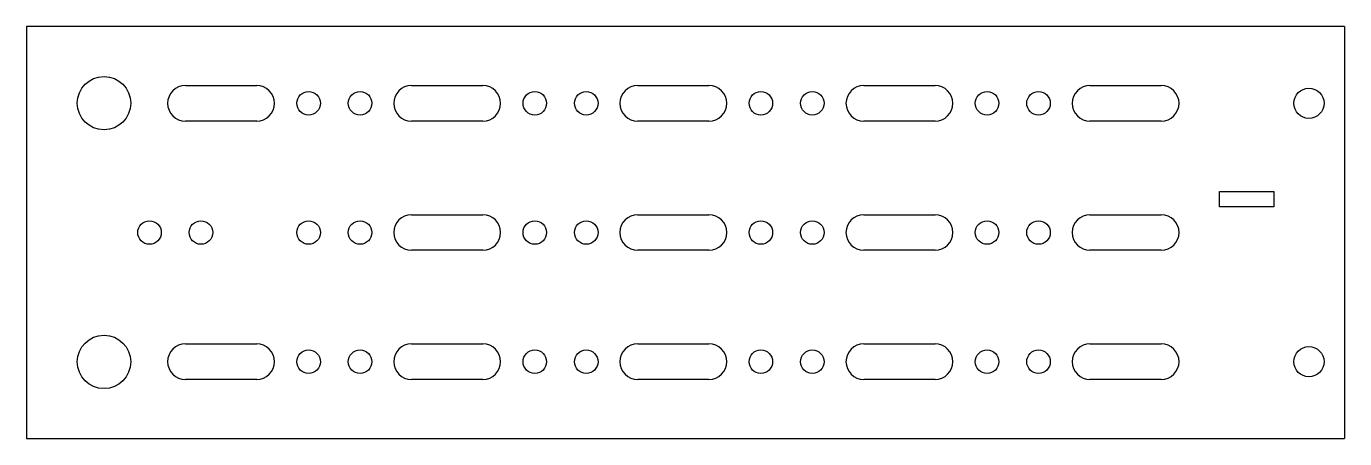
# Model space of a CAD drawing. Header units: inches. Extents: x 13.3 to 31.8, y -2.3 to 3.5.
import ezdxf

# ---------------------------------------------------------------- set-up
doc = ezdxf.new("R2010")
doc.units = ezdxf.units.IN
doc.header["$MEASUREMENT"] = 0

msp = doc.modelspace()

# ---------------------------------------------------------------- linework, layer by layer
at = {"color": 7, "linetype": 'Continuous', "lineweight": 25}
for p, q in [((13.327, 3.512), (13.327, -2.281)), ((31.827, 3.512), (13.327, 3.512)), ((31.827, 3.512), (31.827, -2.281)), ((15.559, 2.681), (16.559, 2.681)), ((18.732, 2.681), (19.732, 2.681)), ((21.906, 2.681), (22.906, 2.681)), ((25.079, 2.681), (26.079, 2.681)), ((28.253, 2.681), (29.253, 2.681)), ((16.559, 2.181), (15.559, 2.181)), ((19.732, 2.181), (18.732, 2.181)), ((22.906, 2.181), (21.906, 2.181)), ((26.079, 2.181), (25.079, 2.181)), ((29.253, 2.181), (28.253, 2.181)), ((30.073, 1.193), (30.831, 1.193)), ((30.073, 0.974), (30.073, 1.193)), ((30.831, 1.193), (30.831, 0.974)), ((30.831, 0.974), (30.073, 0.974)), ((18.732, 0.865), (19.732, 0.865)), ((21.906, 0.865), (22.906, 0.865)), ((25.079, 0.865), (26.079, 0.865)), ((28.253, 0.865), (29.253, 0.865)), ((19.732, 0.365), (18.732, 0.365)), ((22.906, 0.365), (21.906, 0.365)), ((26.079, 0.365), (25.079, 0.365)), ((29.253, 0.365), (28.253, 0.365)), ((15.559, -0.95), (16.559, -0.95)), ((18.732, -0.95), (19.732, -0.95)), ((21.906, -0.95), (22.906, -0.95)), ((25.079, -0.95), (26.079, -0.95)), ((28.253, -0.95), (29.253, -0.95)), ((16.559, -1.45), (15.559, -1.45)), ((19.732, -1.45), (18.732, -1.45)), ((22.906, -1.45), (21.906, -1.45)), ((26.079, -1.45), (25.079, -1.45)), ((29.253, -1.45), (28.253, -1.45)), ((13.327, -2.281), (31.827, -2.281))]:
    msp.add_line(p, q, dxfattribs=at)
for centre, radius in [((14.417, 2.433), 0.375), ((17.288, 2.431), 0.165), ((18.01, 2.431), 0.165), ((20.462, 2.431), 0.165), ((21.184, 2.431), 0.165), ((23.635, 2.431), 0.165), ((24.357, 2.431), 0.165), ((26.809, 2.431), 0.165), ((27.531, 2.431), 0.165), ((31.326, 2.431), 0.212), ((15.055, 0.615), 0.165), ((15.777, 0.615), 0.165), ((17.288, 0.615), 0.165), ((18.01, 0.615), 0.165), ((20.462, 0.615), 0.165), ((21.184, 0.615), 0.165), ((23.635, 0.615), 0.165), ((24.357, 0.615), 0.165), ((26.809, 0.615), 0.165), ((27.531, 0.615), 0.165), ((14.417, -1.203), 0.375), ((17.288, -1.2), 0.165), ((18.01, -1.2), 0.165), ((20.462, -1.2), 0.165), ((21.184, -1.2), 0.165), ((23.635, -1.2), 0.165), ((24.357, -1.2), 0.165), ((26.809, -1.2), 0.165), ((27.531, -1.2), 0.165), ((31.326, -1.2), 0.212)]:
    msp.add_circle(centre, radius, dxfattribs=at)
for centre, start, end in [((15.559, 2.431), 90, 270), ((16.559, 2.431), 270, 90), ((18.732, 2.431), 90, 270), ((19.732, 2.431), 270, 90), ((21.906, 2.431), 90, 270), ((22.906, 2.431), 270, 90), ((25.079, 2.431), 90, 270), ((26.079, 2.431), 270, 90), ((28.253, 2.431), 90, 270), ((29.253, 2.431), 270, 90), ((18.732, 0.615), 90, 270), ((19.732, 0.615), 270, 90), ((21.906, 0.615), 90, 270), ((22.906, 0.615), 270, 90), ((25.079, 0.615), 90, 270), ((26.079, 0.615), 270, 90), ((28.253, 0.615), 90, 270), ((29.253, 0.615), 270, 90), ((15.559, -1.2), 90, 270), ((16.559, -1.2), 270, 90), ((18.732, -1.2), 90, 270), ((19.732, -1.2), 270, 90), ((21.906, -1.2), 90, 270), ((22.906, -1.2), 270, 90), ((25.079, -1.2), 90, 270), ((26.079, -1.2), 270, 90), ((28.253, -1.2), 90, 270), ((29.253, -1.2), 270, 90)]:
    msp.add_arc(centre, 0.25, start, end, dxfattribs=at)

doc.saveas('drawing.dxf')
